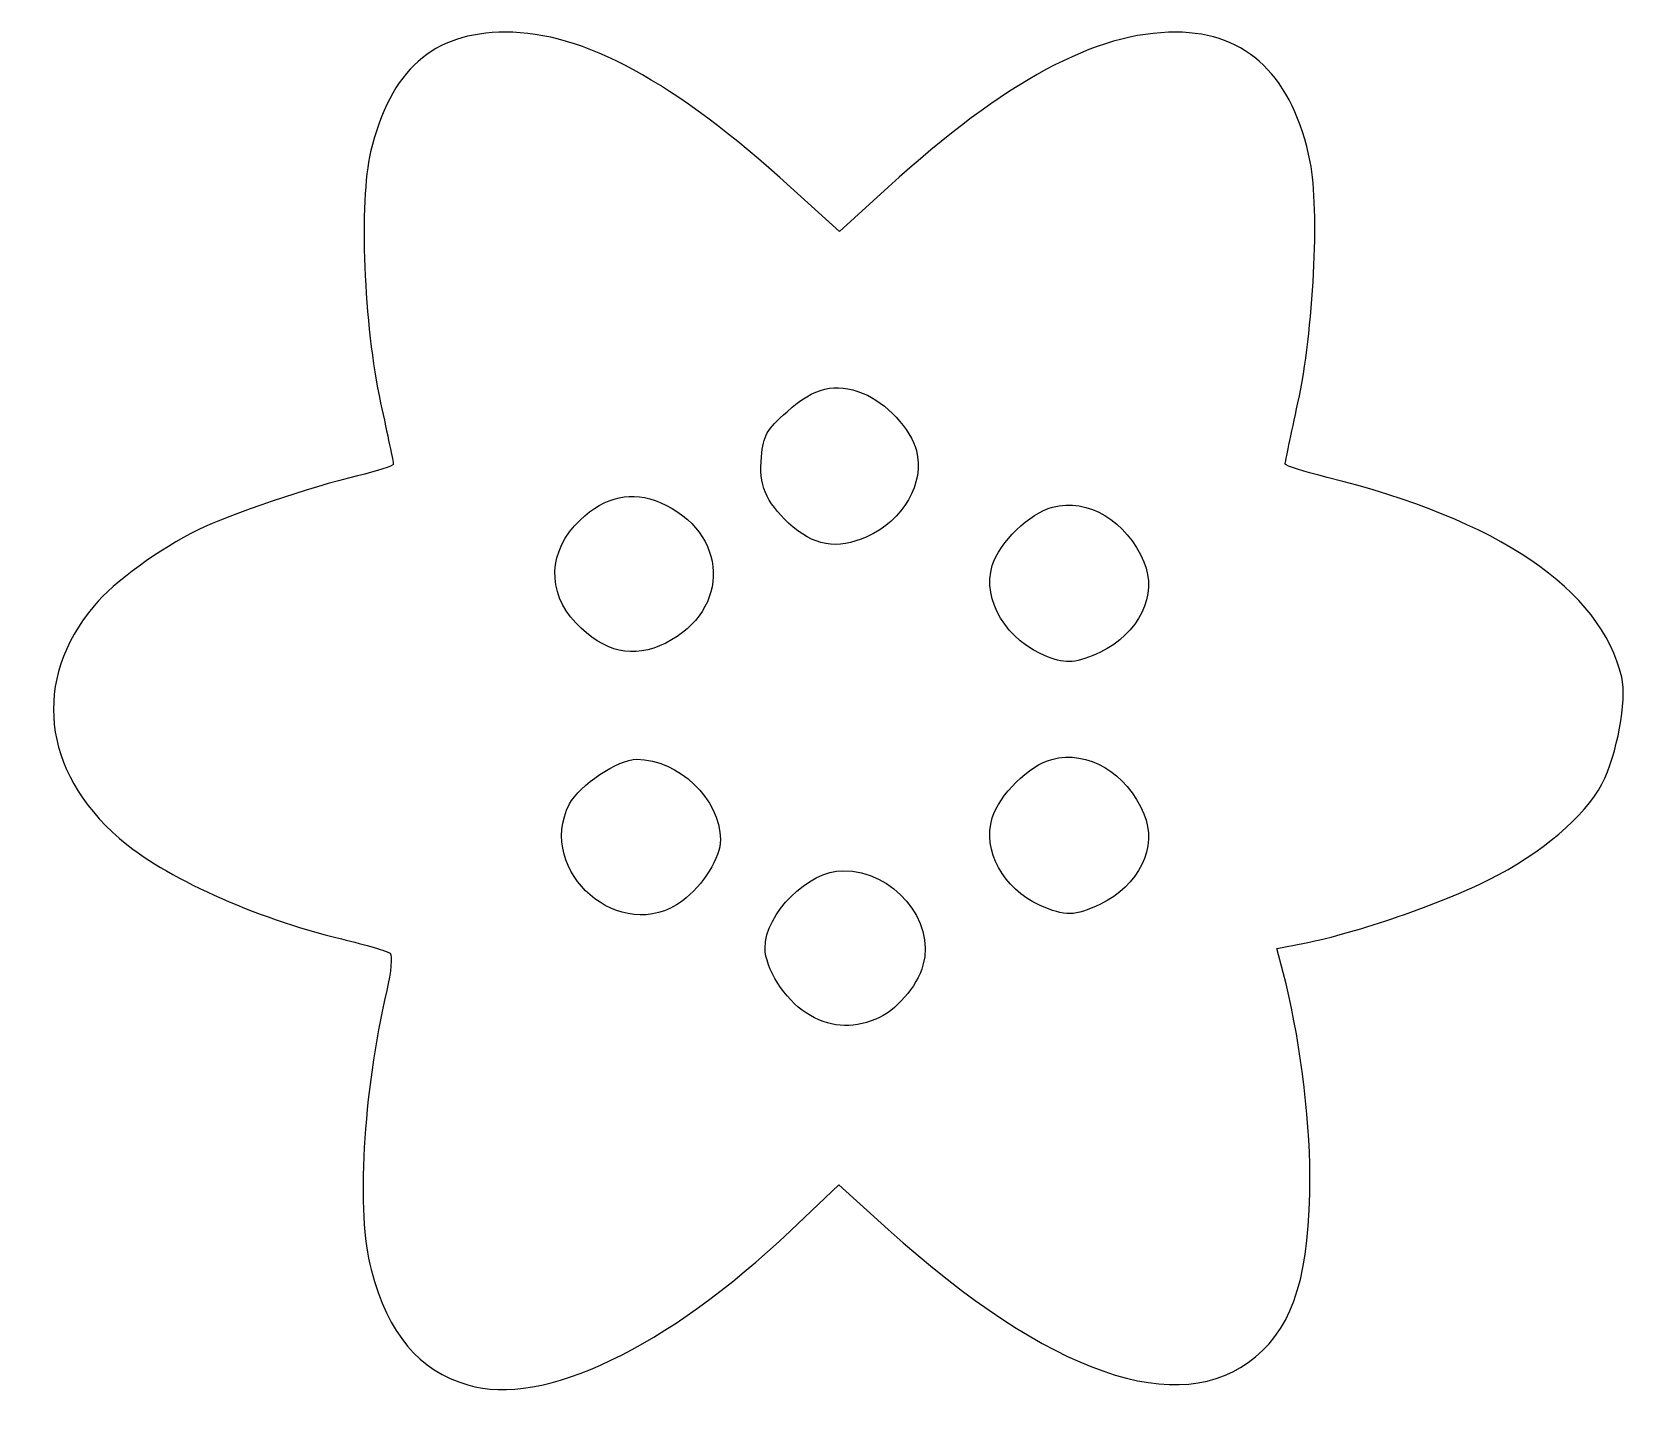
# Model space of a CAD drawing. Header units: centimetres. Extents: x -2.46 to 1.53, y 4.13 to 7.6.
import ezdxf

# ---------------------------------------------------------------- set-up
doc = ezdxf.new("R2010")
doc.units = ezdxf.units.CM
doc.header["$MEASUREMENT"] = 0
doc.layers.add('Layer 1', color=7, linetype='Continuous')

msp = doc.modelspace()

# ---------------------------------------------------------------- linework, layer by layer
at = {"layer": 'Layer 1', "color": 56}
for points, knots in [([(-1.3728, 4.2189), (-1.49597, 4.25556), (-1.57129, 4.34537), (-1.61471, 4.50735), (-1.61471, 4.50735), (-1.65234, 4.64775), (-1.63551, 4.94753), (-1.57551, 5.2057), (-1.57551, 5.2057), (-1.56483, 5.25167), (-1.56084, 5.29344), (-1.56665, 5.29854), (-1.56665, 5.29854), (-1.57246, 5.30364), (-1.6274, 5.31986), (-1.68875, 5.33459), (-1.68875, 5.33459), (-1.90696, 5.38699), (-2.13374, 5.48966), (-2.2444, 5.58615), (-2.2444, 5.58615), (-2.43857, 5.75546), (-2.46311, 5.98219), (-2.30741, 6.16813), (-2.30741, 6.16813), (-2.25852, 6.22652), (-2.14286, 6.31089), (-2.0475, 6.35773), (-2.0475, 6.35773), (-1.96831, 6.39663), (-1.76561, 6.46541), (-1.64847, 6.49313), (-1.64847, 6.49313), (-1.59905, 6.50482), (-1.55873, 6.5179), (-1.55887, 6.52218), (-1.55887, 6.52218), (-1.55902, 6.52647), (-1.57345, 6.59546), (-1.59094, 6.6755), (-1.59094, 6.6755), (-1.63316, 6.86863), (-1.64545, 7.17974), (-1.61576, 7.30335), (-1.61576, 7.30335), (-1.5665, 7.50843), (-1.46072, 7.60243), (-1.27861, 7.60298), (-1.27861, 7.60298), (-1.0836, 7.60358), (-0.85708, 7.48046), (-0.56536, 7.21533), (-0.56536, 7.21533), (-0.56536, 7.21533), (-0.44323, 7.10434), (-0.44323, 7.10434), (-0.44323, 7.10434), (-0.44323, 7.10434), (-0.3211, 7.21533), (-0.3211, 7.21533), (-0.3211, 7.21533), (-0.02799, 7.48173), (0.19837, 7.60364), (0.39866, 7.60298), (0.39866, 7.60298), (0.57738, 7.6024), (0.69194, 7.49168), (0.73469, 7.27822), (0.73469, 7.27822), (0.75858, 7.15894), (0.74304, 6.85463), (0.70392, 6.67577), (0.70392, 6.67577), (0.68645, 6.59588), (0.67216, 6.52697), (0.67216, 6.52263), (0.67216, 6.52263), (0.67216, 6.5183), (0.71928, 6.50319), (0.77686, 6.48906), (0.77686, 6.48906), (1.20374, 6.38429), (1.4635, 6.20811), (1.51375, 5.98926), (1.51375, 5.98926), (1.52729, 5.93031), (1.50255, 5.79693), (1.4642, 5.72209), (1.4642, 5.72209), (1.42346, 5.6426), (1.31125, 5.54735), (1.18241, 5.48291), (1.18241, 5.48291), (1.06215, 5.42276), (0.85011, 5.34982), (0.72057, 5.32403), (0.72057, 5.32403), (0.72057, 5.32403), (0.65125, 5.31023), (0.65125, 5.31023), (0.65125, 5.31023), (0.65125, 5.31023), (0.6671, 5.25045), (0.6671, 5.25045), (0.6671, 5.25045), (0.70615, 5.1031), (0.73412, 4.8906), (0.73391, 4.74268), (0.73391, 4.74268), (0.73356, 4.49728), (0.69565, 4.37117), (0.5975, 4.28896), (0.5975, 4.28896), (0.40868, 4.1308), (0.08033, 4.24485), (-0.32075, 4.60789), (-0.32075, 4.60789), (-0.32075, 4.60789), (-0.44422, 4.71964), (-0.44422, 4.71964), (-0.44422, 4.71964), (-0.44422, 4.71964), (-0.56504, 4.60492), (-0.56504, 4.60492), (-0.56504, 4.60492), (-0.87528, 4.31033), (-1.18413, 4.16273), (-1.3728, 4.2189)], [0, 0, 0, 0, 0.030303, 0.030303, 0.030303, 0.030303, 0.0606061, 0.0606061, 0.0606061, 0.0606061, 0.0909091, 0.0909091, 0.0909091, 0.0909091, 0.1212121, 0.1212121, 0.1212121, 0.1212121, 0.1515152, 0.1515152, 0.1515152, 0.1515152, 0.1818182, 0.1818182, 0.1818182, 0.1818182, 0.2121212, 0.2121212, 0.2121212, 0.2121212, 0.2424242, 0.2424242, 0.2424242, 0.2424242, 0.2727273, 0.2727273, 0.2727273, 0.2727273, 0.3030303, 0.3030303, 0.3030303, 0.3030303, 0.3333333, 0.3333333, 0.3333333, 0.3333333, 0.3636364, 0.3636364, 0.3636364, 0.3636364, 0.3939394, 0.3939394, 0.3939394, 0.3939394, 0.4242424, 0.4242424, 0.4242424, 0.4242424, 0.4545455, 0.4545455, 0.4545455, 0.4545455, 0.4848485, 0.4848485, 0.4848485, 0.4848485, 0.5151515, 0.5151515, 0.5151515, 0.5151515, 0.5454545, 0.5454545, 0.5454545, 0.5454545, 0.5757576, 0.5757576, 0.5757576, 0.5757576, 0.6060606, 0.6060606, 0.6060606, 0.6060606, 0.6363636, 0.6363636, 0.6363636, 0.6363636, 0.6666667, 0.6666667, 0.6666667, 0.6666667, 0.6969697, 0.6969697, 0.6969697, 0.6969697, 0.7272727, 0.7272727, 0.7272727, 0.7272727, 0.7575758, 0.7575758, 0.7575758, 0.7575758, 0.7878788, 0.7878788, 0.7878788, 0.7878788, 0.8181818, 0.8181818, 0.8181818, 0.8181818, 0.8484848, 0.8484848, 0.8484848, 0.8484848, 0.8787879, 0.8787879, 0.8787879, 0.8787879, 0.9090909, 0.9090909, 0.9090909, 0.9090909, 0.9393939, 0.9393939, 0.9393939, 0.9393939, 1, 1, 1, 1]), ([(-0.37455, 6.34054), (-0.28289, 6.38128), (-0.22952, 6.47426), (-0.2506, 6.55646), (-0.2506, 6.55646), (-0.26414, 6.60926), (-0.32758, 6.67732), (-0.38375, 6.69931), (-0.38375, 6.69931), (-0.45516, 6.72727), (-0.5043, 6.71547), (-0.57418, 6.65356), (-0.57418, 6.65356), (-0.6257, 6.60792), (-0.63291, 6.59522), (-0.63826, 6.54077), (-0.63826, 6.54077), (-0.6451, 6.47109), (-0.62746, 6.42814), (-0.57007, 6.37477), (-0.57007, 6.37477), (-0.50865, 6.31764), (-0.4494, 6.30727), (-0.37455, 6.34054)], [0, 0, 0, 0, 0.1428571, 0.1428571, 0.1428571, 0.1428571, 0.2857143, 0.2857143, 0.2857143, 0.2857143, 0.4285714, 0.4285714, 0.4285714, 0.4285714, 0.5714286, 0.5714286, 0.5714286, 0.5714286, 0.7142857, 0.7142857, 0.7142857, 0.7142857, 1, 1, 1, 1]), ([(-0.87767, 6.07485), (-0.71307, 6.15703), (-0.72056, 6.35238), (-0.89115, 6.42622), (-0.89115, 6.42622), (-0.96214, 6.45695), (-1.02874, 6.44237), (-1.09201, 6.38223), (-1.09201, 6.38223), (-1.17157, 6.30661), (-1.17596, 6.20205), (-1.10278, 6.12551), (-1.10278, 6.12551), (-1.03111, 6.05055), (-0.9589, 6.0343), (-0.87767, 6.07485)], [0, 0, 0, 0, 0.2, 0.2, 0.2, 0.2, 0.4, 0.4, 0.4, 0.4, 0.6, 0.6, 0.6, 0.6, 1, 1, 1, 1]), ([(0.20961, 6.05198), (0.30573, 6.09751), (0.35347, 6.19627), (0.31874, 6.27774), (0.31874, 6.27774), (0.27499, 6.38038), (0.17859, 6.43819), (0.09007, 6.41486), (0.09007, 6.41486), (0.03215, 6.3996), (-0.04292, 6.32668), (-0.06078, 6.26835), (-0.06078, 6.26835), (-0.08698, 6.18274), (-0.02475, 6.08017), (0.07766, 6.04018), (0.07766, 6.04018), (0.12432, 6.02195), (0.15132, 6.02436), (0.20961, 6.05198)], [0, 0, 0, 0, 0.1666667, 0.1666667, 0.1666667, 0.1666667, 0.3333333, 0.3333333, 0.3333333, 0.3333333, 0.5, 0.5, 0.5, 0.5, 0.6666667, 0.6666667, 0.6666667, 0.6666667, 1, 1, 1, 1]), ([(0.20961, 5.42135), (0.30573, 5.46688), (0.35347, 5.56564), (0.31874, 5.64711), (0.31874, 5.64711), (0.27458, 5.75072), (0.17867, 5.80758), (0.08825, 5.78376), (0.08825, 5.78376), (0.03163, 5.76884), (-0.04303, 5.69545), (-0.06093, 5.63713), (-0.06093, 5.63713), (-0.0858, 5.55607), (-0.03325, 5.45948), (0.05772, 5.41905), (0.05772, 5.41905), (0.12267, 5.39019), (0.14452, 5.39052), (0.20961, 5.42135)], [0, 0, 0, 0, 0.1666667, 0.1666667, 0.1666667, 0.1666667, 0.3333333, 0.3333333, 0.3333333, 0.3333333, 0.5, 0.5, 0.5, 0.5, 0.6666667, 0.6666667, 0.6666667, 0.6666667, 1, 1, 1, 1]), ([(-0.83652, 5.42941), (-0.7839, 5.46887), (-0.74067, 5.53817), (-0.74067, 5.58304), (-0.74067, 5.58304), (-0.74067, 5.68324), (-0.84571, 5.78413), (-0.95003, 5.78413), (-0.95003, 5.78413), (-0.99607, 5.78413), (-1.09455, 5.71863), (-1.11817, 5.67229), (-1.11817, 5.67229), (-1.20464, 5.50269), (-0.98795, 5.31583), (-0.83652, 5.42941)], [0, 0, 0, 0, 0.2, 0.2, 0.2, 0.2, 0.4, 0.4, 0.4, 0.4, 0.6, 0.6, 0.6, 0.6, 1, 1, 1, 1]), ([(-0.3524, 5.13367), (-0.30173, 5.15438), (-0.24954, 5.21409), (-0.23402, 5.26909), (-0.23402, 5.26909), (-0.20249, 5.38083), (-0.30792, 5.5052), (-0.43415, 5.5052), (-0.43415, 5.5052), (-0.52081, 5.5052), (-0.62913, 5.3977), (-0.62913, 5.31169), (-0.62913, 5.31169), (-0.62913, 5.26158), (-0.57939, 5.18307), (-0.5263, 5.14939), (-0.5263, 5.14939), (-0.46965, 5.11345), (-0.41413, 5.10843), (-0.3524, 5.13367)], [0, 0, 0, 0, 0.1666667, 0.1666667, 0.1666667, 0.1666667, 0.3333333, 0.3333333, 0.3333333, 0.3333333, 0.5, 0.5, 0.5, 0.5, 0.6666667, 0.6666667, 0.6666667, 0.6666667, 1, 1, 1, 1])]:
    msp.add_open_spline(points, degree=3, knots=knots, dxfattribs=at)

doc.saveas('drawing.dxf')
